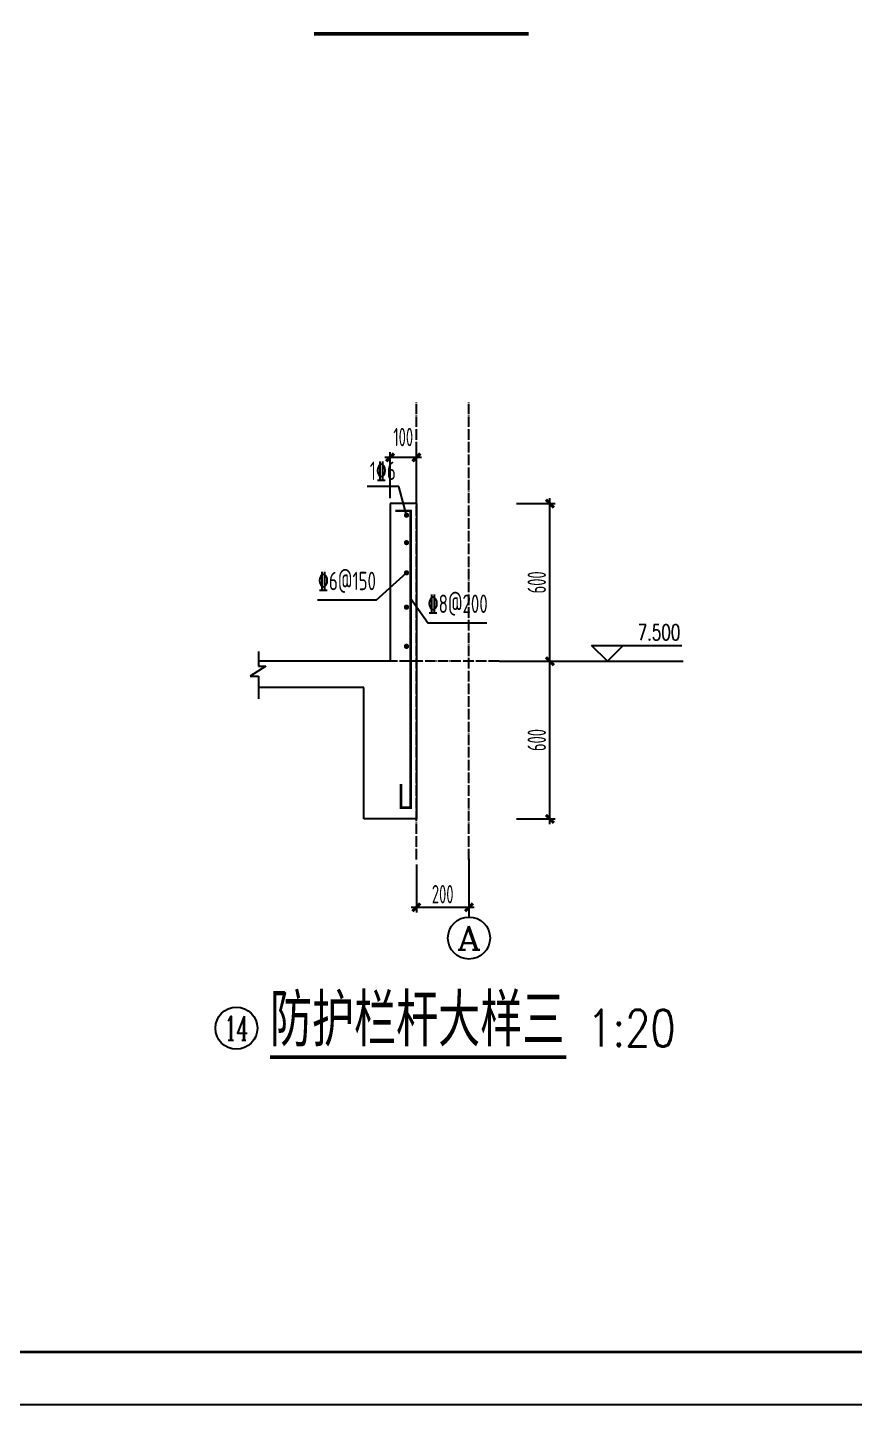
# Model space of a CAD drawing. Extents: x -472319 to -112444, y -516749 to -5704.
# Drawn here: x -265592 to -249866, y -459715 to -433514 of the extents above; entities that cross this region are included whole.
import ezdxf
from ezdxf.enums import TextEntityAlignment as Align

# ---------------------------------------------------------------- set-up
doc = ezdxf.new("R2010")
doc.units = 0
doc.header["$LTSCALE"] = 100
doc.header["$MEASUREMENT"] = 0
doc.linetypes.add('CENTER', pattern=[2, 1.25, -0.25, 0.25, -0.25])
doc.linetypes.add('DOTE', pattern=[2.42, 2, -0.2, 0.02, -0.2])
for name, color, linetype in [('AXIS', 3, 'Continuous'), ('AXIS_TEXT', 7, 'Continuous'), ('DIM_ELEV', 3, 'Continuous'), ('DIM_SYMB', 3, 'Continuous'), ('DOTE', 1, 'CENTER'), ('FRAME', 3, 'Continuous'), ('PUB_TEXT', 7, 'Continuous'), ('REIN', 1, 'Continuous'), ('S_HOLE', 253, 'Continuous'), ('TEXT', 7, 'Continuous'), ('填充', 8, 'Continuous'), ('墙体2', 21, 'Continuous')]:
    doc.layers.add(name, color=color, linetype=linetype)
doc.styles.add('_HZTXT', font='txt.shx', dxfattribs={"width": 0.35, "bigfont": 'hztxt.shx'})
doc.styles.add('_TCH_AXIS', font='COMPLEX', dxfattribs={"bigfont": 'GBCBIG'})
doc.styles.add('_TCH_DIM', font='SIMPLEX', dxfattribs={"bigfont": 'GBCBIG'})
doc.styles.add('COMPLEX', font='COMPLEX')
doc.styles.add('HZ', font='tssdeng.shx', dxfattribs={"width": 0.6, "height": 350, "bigfont": 'a.shx'})
doc.styles.add('TSSD_Rein', font='Tssdeng.shx', dxfattribs={"width": 0.7, "bigfont": 'hztxt.shx'})
doc.dimstyles.new('DIMN', dxfattribs={"dimtxt": 350, "dimasz": 150, "dimexe": 100, "dimexo": 100, "dimgap": 75, "dimtad": 1, "dimdec": 0, "dimzin": 0, "dimdsep": 46, "dimtxsty": 'HZ', "dimblk": 'ARCHTICK', "dimcen": 0.09, "dimdle": 100, "dimclrd": 3, "dimclre": 3, "dimclrt": 7, "dimazin": 2, "dimtfac": 1, "dimtdec": 0, "dimtmove": 2, "dimatfit": 3, "dimldrblk": 'ARCHTICK', "dimfxl": 1, "dimtolj": 1, "dimtzin": 0, "dimarcsym": 0})

# ---------------------------------------------------------------- blocks, each defined once
blk = doc.blocks.new('A$C20674F94')
at = {"layer": 'FRAME'}
for p, q in [((2500, 1000), (83100, 1000)), ((0, 0), (84100, 0))]:
    blk.add_line(p, q, dxfattribs=at)
at = {"layer": 'FRAME', "const_width": 50}
blk.add_lwpolyline([(2500, 58400), (83100, 58400), (83100, 1000), (2500, 1000), (2500, 58400)], dxfattribs=at)
blk = doc.blocks.new('_ArchTick')
at = {"color": 0, "linetype": 'ByBlock', "const_width": 0.4}
blk.add_lwpolyline([(-0.5, -0.5), (0.5, 0.5)], dxfattribs=at)
blk = doc.blocks.new('*D2758')
at = {"layer": 'AXIS', "color": 3, "lineweight": -2, "transparency": 16777216}
for p, q in [((-255658, -445672), (-255658, -442472)), ((-256294, -442572), (-255558, -442572)), ((-256294, -445572), (-255558, -445572))]:
    blk.add_line(p, q, dxfattribs=at)
at = {"layer": 'Defpoints', "color": 0, "transparency": 16777216}
for p in [(-256394, -442572), (-255658, -442572), (-256394, -445572)]:
    blk.add_point(p, dxfattribs=at)
at = {"layer": 'AXIS', "color": 3, "lineweight": -2, "transparency": 16777216, "xscale": 150, "yscale": 150, "zscale": 150}
for p, rotation in [((-255658, -442572), 90), ((-255658, -445572), 270)]:
    blk.add_blockref('_ArchTick', p, dxfattribs=dict(at, rotation=rotation))
at = {"layer": 'AXIS', "color": 7, "transparency": 16777216, "insert": (-255908, -444072), "char_height": 350, "attachment_point": 5, "rotation": 90, "style": 'HZ'}
blk.add_mtext('\\A1;600', dxfattribs=at)
blk = doc.blocks.new('*D2759')
at = {"layer": 'AXIS', "color": 3, "lineweight": -2, "transparency": 16777216}
for p, q in [((-256294, -445572), (-255558, -445572)), ((-255658, -448672), (-255658, -445472)), ((-256294, -448572), (-255558, -448572))]:
    blk.add_line(p, q, dxfattribs=at)
at = {"layer": 'Defpoints', "color": 0, "transparency": 16777216}
for p in [(-256394, -445572), (-255658, -445572), (-256394, -448572)]:
    blk.add_point(p, dxfattribs=at)
at = {"layer": 'AXIS', "color": 3, "lineweight": -2, "transparency": 16777216, "xscale": 150, "yscale": 150, "zscale": 150}
for p, rotation in [((-255658, -445572), 90), ((-255658, -448572), 270)]:
    blk.add_blockref('_ArchTick', p, dxfattribs=dict(at, rotation=rotation))
at = {"layer": 'AXIS', "color": 7, "transparency": 16777216, "insert": (-255908, -447072), "char_height": 350, "attachment_point": 5, "rotation": 90, "style": 'HZ'}
blk.add_mtext('\\A1;600', dxfattribs=at)
blk = doc.blocks.new('*D2760')
at = {"layer": 'AXIS', "color": 3, "lineweight": -2, "transparency": 16777216}
for p, q in [((-258197, -449443), (-258197, -450355)), ((-257197, -449443), (-257197, -450355)), ((-258297, -450255), (-257097, -450255))]:
    blk.add_line(p, q, dxfattribs=at)
at = {"layer": 'Defpoints', "color": 0, "transparency": 16777216}
for p in [(-258197, -449343), (-257197, -449343), (-257197, -450255)]:
    blk.add_point(p, dxfattribs=at)
at = {"layer": 'AXIS', "color": 3, "lineweight": -2, "transparency": 16777216, "xscale": 150, "yscale": 150, "zscale": 150, "rotation": 180}
blk.add_blockref('_ArchTick', (-258197, -450255), dxfattribs=at)
at = {"layer": 'AXIS', "color": 3, "lineweight": -2, "transparency": 16777216, "xscale": 150, "yscale": 150, "zscale": 150}
blk.add_blockref('_ArchTick', (-257197, -450255), dxfattribs=at)
at = {"layer": 'AXIS', "color": 7, "transparency": 16777216, "insert": (-257697, -450005), "char_height": 350, "attachment_point": 5, "style": 'HZ'}
blk.add_mtext('\\A1;200', dxfattribs=at)
blk = doc.blocks.new('_AXISO')
blk.add_circle((0, 0), 0.5)
at = {"layer": 'AXIS_TEXT', "style": 'COMPLEX', "width": 1.041667}
blk.add_attdef('A', text='', height=0.56, dxfattribs=at).set_placement((-0.25, -0.28), (0.25, -0.28), align=Align.FIT)
blk = doc.blocks.new('*D2761')
at = {"layer": 'AXIS', "color": 3, "lineweight": -2, "transparency": 16777216}
for p, q in [((-258097, -441694.5), (-258797, -441694.5)), ((-258697, -442472), (-258697, -441594.5)), ((-258197, -442472), (-258197, -441594.5))]:
    blk.add_line(p, q, dxfattribs=at)
at = {"layer": 'Defpoints', "color": 0, "transparency": 16777216}
for p in [(-258697, -441694.5), (-258697, -442572), (-258197, -442572)]:
    blk.add_point(p, dxfattribs=at)
at = {"layer": 'AXIS', "color": 3, "lineweight": -2, "transparency": 16777216, "xscale": 150, "yscale": 150, "zscale": 150, "rotation": 180}
blk.add_blockref('_ArchTick', (-258697, -441694.5), dxfattribs=at)
at = {"layer": 'AXIS', "color": 3, "lineweight": -2, "transparency": 16777216, "xscale": 150, "yscale": 150, "zscale": 150}
blk.add_blockref('_ArchTick', (-258197, -441694.5), dxfattribs=at)
at = {"layer": 'AXIS', "color": 7, "transparency": 16777216, "insert": (-258447, -441307), "char_height": 350, "attachment_point": 5, "style": 'HZ'}
blk.add_mtext('\\A1;100', dxfattribs=at)

msp = doc.modelspace()

# ---------------------------------------------------------------- linework, layer by layer
at = {"layer": 'AXIS'}
msp.add_line((-257197, -449331.413), (-257197, -450439.313), dxfattribs=at)
at = {"layer": 'DIM_ELEV'}
for p, q in [((-254564.206, -445572), (-254864.206, -445272)), ((-254864.206, -445272), (-253148.83, -445272)), ((-254564.206, -445572), (-254264.206, -445272)), ((-256623.413, -445572), (-253126.124, -445572))]:
    msp.add_line(p, q, dxfattribs=at)
at = {"layer": 'DIM_SYMB', "const_width": 70}
for points in [[(-260143.157, -433636), (-256062.843, -433636)], [(-260982.854, -453108.535), (-255346.633, -453108.535)]]:
    msp.add_lwpolyline(points, dxfattribs=at)
at = {"layer": 'DOTE', "linetype": 'DOTE'}
for p, q in [((-258197, -449343.043), (-258197, -440633.656)), ((-257197, -449343.043), (-257197, -440633.656)), ((-256623.413, -445572), (-260698.001, -445572))]:
    msp.add_line(p, q, dxfattribs=at)
at = {"layer": 'REIN', "const_width": 50}
msp.add_lwpolyline([(-258594.5, -442710.5), (-258306.5, -442710.5), (-258306.5, -448360.5), (-258492, -448360.5), (-258492, -447905.5)], dxfattribs=at)
for points in [[(-258410.07, -442793.749, 1), (-258360.07, -442793.749, 1)], [(-258410.07, -443315.249, 1), (-258360.07, -443315.249, 1)], [(-258410.07, -443890.249, 1), (-258360.07, -443890.249, 1)], [(-258410.07, -444543.249, 1), (-258360.07, -444543.249, 1)], [(-258410.07, -445288.749, 1), (-258360.07, -445288.749, 1)]]:
    msp.add_lwpolyline(points, format="xyb", close=True, dxfattribs=at)
at = {"layer": 'S_HOLE', "color": 7}
for p, q in [((-258385.07, -442793.749), (-258533.57, -442250.249)), ((-258961, -444412), (-258385.07, -443890.249)), ((-258306.5, -444375), (-257971.44, -444845.5)), ((-261198.001, -445387.25), (-261198.001, -445669.25)), ((-261062.987, -445669.25), (-261361.487, -445859.25)), ((-261361.487, -445859.25), (-261198.001, -445859.25)), ((-261198.001, -445669.25), (-261062.987, -445669.25)), ((-261198.001, -445859.25), (-261198.001, -446284.75))]:
    msp.add_line(p, q, dxfattribs=at)
at = {"layer": 'TEXT'}
for p, q in [((-258533.57, -442250.249), (-259135.31, -442250.249)), ((-258961, -444412), (-260076.94, -444412)), ((-256855.5, -444845.5), (-257971.44, -444845.5))]:
    msp.add_line(p, q, dxfattribs=at)
at = {"layer": '墙体2'}
for p, q in [((-258197, -442572), (-258697, -442572)), ((-258697, -442572), (-258697, -445572)), ((-258197, -442572), (-258197, -448572)), ((-258697, -445572), (-261198.001, -445572)), ((-259197, -446072), (-261198.001, -446072)), ((-259197, -448572), (-259197, -446072)), ((-258197, -448572), (-259197, -448572))]:
    msp.add_line(p, q, dxfattribs=at)

# ---------------------------------------------------------------- block references
at = {"layer": 'AXIS'}
ref = msp.add_blockref('_AXISO', (-257197, -450839.313), dxfattribs=dict(at, xscale=800, yscale=800, zscale=800))
ref.add_attrib('A', 'A', dxfattribs={"layer": 'AXIS_TEXT', "height": 452.548, "style": '_TCH_AXIS', "width": 1.166667}).set_placement((-257423.274, -451065.587), (-256970.726, -451065.587), align=Align.FIT)
ref = msp.add_blockref('_AXISO', (-261620.51, -452554.913), dxfattribs=dict(at, xscale=800, yscale=800, zscale=800))
ref.add_attrib('A', '14', dxfattribs={"layer": 'AXIS_TEXT', "height": 452.5483, "style": '_TCH_AXIS', "width": 0.677419}).set_placement((-261846.784, -452781.187), (-261394.236, -452781.187), align=Align.FIT)
at = {"layer": '填充'}
msp.add_blockref('A$C20674F94', (-311995, -459714.5), dxfattribs=at)

# ---------------------------------------------------------------- texts
at = {"layer": 'PUB_TEXT'}
for s, height, style, width, p in [('7.500', 297.5, '_TCH_DIM', 0.705882, (-253988.83, -445172)), ('防护栏杆大样三', 1000, '_HZTXT', 0.8, (-260982.854, -452902.359)), ('1:20', 700, '_HZTXT', 0.8, (-254946.633, -452902.359))]:
    msp.add_text(s, height=height, dxfattribs=dict(at, style=style, width=width)).set_placement(p)
at = {"layer": 'TEXT', "style": 'TSSD_Rein', "width": 0.7}
for s, p in [('1%%1326', (-258836.063, -442228.957)), ('%%1326@150', (-259517.992, -444325.708))]:
    msp.add_text(s, height=350, dxfattribs=at).set_placement(p, align=Align.BOTTOM_CENTER)
at = {"layer": 'TEXT', "color": 4, "style": 'TSSD_Rein', "width": 0.7}
msp.add_text('%%1328@200', height=350, dxfattribs=at).set_placement((-257412.492, -444759.208), align=Align.BOTTOM_CENTER)

# ---------------------------------------------------------------- dimensions: what is measured, and where the dimension line sits
at = {"layer": 'AXIS'}
dim = msp.add_linear_dim(base=(-258697, -441694.5), p1=(-258197, -442572), p2=(-258697, -442572), dimstyle='DIMN', override={"dimlfac": 0.2}, dxfattribs=at)
dim.commit()
dim.dimension.update_dxf_attribs({"geometry": '*D2761', "text_midpoint": (-258447, -441307)})
for p1, p2, distance, picture, middle in [((-256393.913, -445572), (-256393.913, -442572), -735.472, '*D2758', (-255908.441, -444072)), ((-256393.913, -448572), (-256393.913, -445572), -735.472, '*D2759', (-255908.441, -447072)), ((-258197, -449343.043), (-257197, -449343.043), -911.631, '*D2760', (-257697, -450004.674))]:
    dim = msp.add_aligned_dim(p1=p1, p2=p2, distance=distance, dimstyle='DIMN', override={"dimlfac": 0.2}, dxfattribs=at)
    dim.commit()
    dim.dimension.update_dxf_attribs({"geometry": picture, "text_midpoint": middle})

doc.saveas('drawing.dxf')
